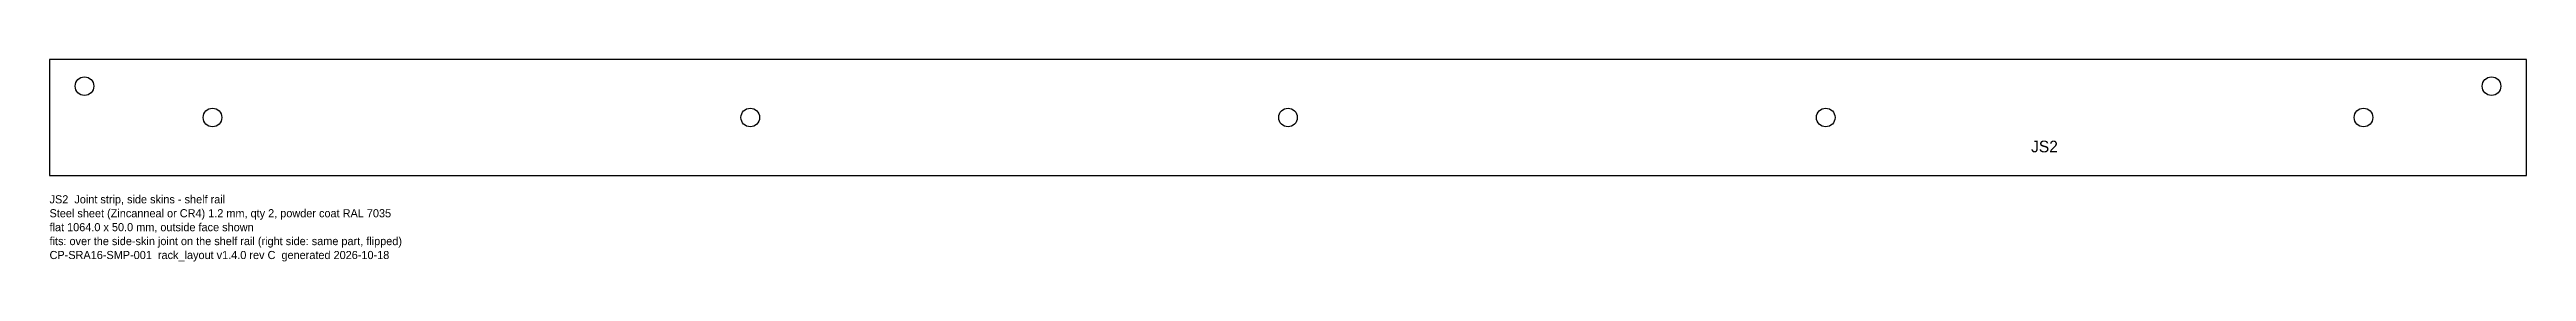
# Model space of a CAD drawing. Header units: millimetres. Extents: x 0 to 1064, y -37 to 50.
import ezdxf

# ---------------------------------------------------------------- set-up
doc = ezdxf.new("R2010")
doc.units = ezdxf.units.MM
for name, color, linetype in [('CUT', 7, 'CONTINUOUS'), ('ETCH', 3, 'CONTINUOUS'), ('NOTES', 8, 'CONTINUOUS')]:
    doc.layers.add(name, color=color, linetype=linetype)

msp = doc.modelspace()

# ---------------------------------------------------------------- linework, layer by layer
at = {"layer": 'CUT'}
msp.add_lwpolyline([(0, 0), (1064, 0), (1064, 50), (0, 50)], close=True, dxfattribs=at)
for centre in [(15, 38.5), (1049, 38.5), (70, 25), (301, 25), (532, 25), (763, 25), (994, 25)]:
    msp.add_circle(centre, 4, dxfattribs=at)

# ---------------------------------------------------------------- texts
at = {"layer": 'ETCH'}
msp.add_text('JS2', height=5, dxfattribs=at).set_placement((851.2, 10))
at = {"layer": 'NOTES'}
for s, p in [('JS2  Joint strip, side skins - shelf rail', (0, -12)), ('flat 1064.0 x 50.0 mm, outside face shown', (0, -24)), ('Steel sheet (Zincanneal or CR4) 1.2 mm, qty 2, powder coat RAL 7035', (0, -18)), ('fits: over the side-skin joint on the shelf rail (right side: same part, flipped)', (0, -30)), ('CP-SRA16-SMP-001  rack_layout v1.4.0 rev C  generated 2026-10-18', (0, -36))]:
    msp.add_text(s, height=3.5, dxfattribs=at).set_placement(p)

doc.saveas('drawing.dxf')
